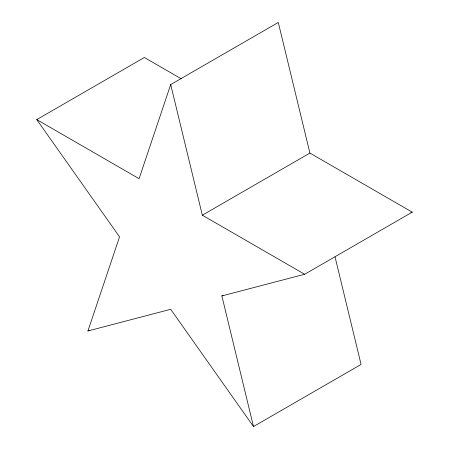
<?xml version="1.0" encoding="UTF-8"?>
<svg xmlns="http://www.w3.org/2000/svg" width="449" height="449" viewBox="0 0 449 449"><rect width="100%" height="100%" fill="white"/><g stroke="black" fill="none" stroke-linecap="round" stroke-linejoin="round"><path stroke-width="0.67" d="M335.055 256.94L361.075 364.436L253.489 426.55L170.704 309.305L87.925 330.964L119.546 236.848L36.762 119.608L144.353 57.489L181.284 78.811M253.489 426.55L221.868 295.925L304.647 274.266L412.238 212.153L309.917 153.075L278.296 22.45L170.704 84.564L139.083 178.68L36.762 119.608M170.704 84.564L202.325 215.194L309.917 153.075M87.925 330.964L89.132 330.268M221.868 295.925L223.074 295.223M410.88 212.506L412.238 212.153M202.325 215.194L304.647 274.266"/></g></svg>
